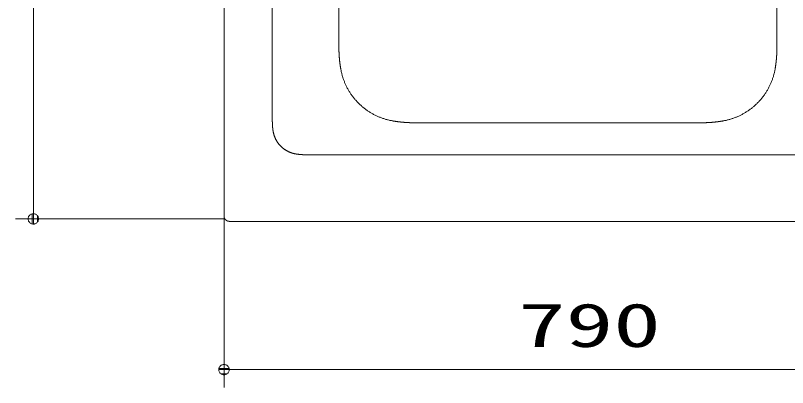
# Model space of a CAD drawing. Units: millimetres on the paper, scale 1:20. Extents: x -305 to 305, y -152 to 152.
# Drawn here: x -247.41 to -204.31, y 6.88 to 27.63 of the extents above; entities that cross this region are included whole.
import ezdxf
from ezdxf.enums import TextEntityAlignment as Align

# ---------------------------------------------------------------- set-up
doc = ezdxf.new("R2010")
doc.units = ezdxf.units.MM
doc.layers.add('0-1_0', color=7, linetype='Continuous', lineweight=9)
doc.layers.add('0-6_S1', color=7, linetype='Continuous', lineweight=9)
doc.styles.add('ＭＳ ゴシック', font='')
doc.styles.get('ＭＳ ゴシック').set_extended_font_data('MS Gothic')

# ---------------------------------------------------------------- blocks, each defined once
blk = doc.blocks.new('_DOTSMALL')
at = {"layer": '0-1_0'}
for p, q in [((0.0746, 0.1), (-0.0746, 0.1)), ((0.1223, -0.0248), (-0.1223, -0.0248))]:
    blk.add_line(p, q, dxfattribs=at)
for points in [[(0.125, 0), (0.124, 0.0157), (0.1211, 0.0311), (0.1162, 0.046), (0.1095, 0.0602), (0.1011, 0.0735), (0.0911, 0.0856), (0.0797, 0.0963), (0.067, 0.1055), (0.0532, 0.1131), (0.0386, 0.1189), (0.0234, 0.1228), (0.0078, 0.1248), (-0.0078, 0.1248), (-0.0234, 0.1228), (-0.0386, 0.1189), (-0.0532, 0.1131), (-0.067, 0.1055), (-0.0797, 0.0963), (-0.0911, 0.0856), (-0.1011, 0.0735), (-0.1095, 0.0602), (-0.1162, 0.046), (-0.1211, 0.0311), (-0.124, 0.0157), (-0.125, 0), (0, 0)], [(-0.125, 0), (-0.124, -0.0157), (-0.1211, -0.0311), (-0.1162, -0.046), (-0.1095, -0.0602), (-0.1011, -0.0735), (-0.0911, -0.0856), (-0.0797, -0.0963), (-0.067, -0.1055), (-0.0532, -0.1131), (-0.0386, -0.1189), (-0.0234, -0.1228), (-0.0078, -0.1248), (0.0078, -0.1248), (0.0234, -0.1228), (0.0386, -0.1189), (0.0532, -0.1131), (0.067, -0.1055), (0.0797, -0.0963), (0.0911, -0.0856), (0.1011, -0.0735), (0.1095, -0.0602), (0.1162, -0.046), (0.1211, -0.0311), (0.124, -0.0157), (0.125, 0), (0, 0)]]:
    blk.add_lwpolyline(points, close=True, dxfattribs=at)

msp = doc.modelspace()

# ---------------------------------------------------------------- linework, layer by layer
at = {"layer": '0-6_S1'}
for p, q in [((-246.411, 16.283), (-246.411, 71.283)), ((-235.768, 16.449), (-235.768, 71.119)), ((-233.071, 21.69), (-233.071, 43.783)), ((-229.354, 43.783), (-229.354, 25.858)), ((-204.903, 42.894), (-204.903, 25.858)), ((-225.141, 21.643), (-216.019, 21.643)), ((-209.117, 21.643), (-216.019, 21.643)), ((-231.24, 19.861), (-216.019, 19.861)), ((-203.851, 19.861), (-216.019, 19.861)), ((-235.768, 16.449), (-235.768, 6.875)), ((-235.768, 16.283), (-247.411, 16.283)), ((-196.575, 16.145), (-235.463, 16.145)), ((-196.27, 7.875), (-235.768, 7.875))]:
    msp.add_line(p, q, dxfattribs=at)
for points in [[(-229.354, 25.858), (-229.354, 25.846), (-229.354, 25.833), (-229.354, 25.821), (-229.354, 25.809), (-229.354, 25.797), (-229.354, 25.785), (-229.354, 25.773), (-229.354, 25.761), (-229.354, 25.749), (-229.353, 25.737), (-229.353, 25.725), (-229.353, 25.713), (-229.353, 25.701), (-229.352, 25.689), (-229.352, 25.677), (-229.352, 25.664), (-229.351, 25.652), (-229.351, 25.64), (-229.351, 25.628), (-229.35, 25.616), (-229.35, 25.604), (-229.35, 25.592), (-229.349, 25.58), (-229.349, 25.568), (-229.348, 25.556), (-229.348, 25.544), (-229.347, 25.532), (-229.346, 25.52), (-229.346, 25.508), (-229.345, 25.496), (-229.345, 25.484), (-229.344, 25.472), (-229.343, 25.459), (-229.343, 25.447), (-229.342, 25.435), (-229.341, 25.423), (-229.341, 25.411), (-229.34, 25.399), (-229.339, 25.387)], [(-204.94, 25.123), (-204.939, 25.135), (-204.937, 25.147), (-204.936, 25.159), (-204.935, 25.171), (-204.934, 25.183), (-204.933, 25.195), (-204.932, 25.207), (-204.931, 25.219), (-204.93, 25.231), (-204.929, 25.243), (-204.928, 25.255), (-204.927, 25.267), (-204.926, 25.279), (-204.925, 25.291), (-204.924, 25.303), (-204.923, 25.315), (-204.922, 25.327), (-204.921, 25.339), (-204.92, 25.351), (-204.919, 25.363), (-204.919, 25.375), (-204.918, 25.387), (-204.917, 25.399), (-204.916, 25.411), (-204.916, 25.423), (-204.915, 25.435), (-204.914, 25.447), (-204.913, 25.46), (-204.913, 25.472), (-204.912, 25.484), (-204.912, 25.496), (-204.911, 25.508), (-204.91, 25.52), (-204.91, 25.532), (-204.909, 25.544), (-204.909, 25.556), (-204.908, 25.568), (-204.908, 25.58), (-204.907, 25.592)], [(-204.907, 25.592), (-204.907, 25.604), (-204.907, 25.616), (-204.906, 25.628), (-204.906, 25.64), (-204.906, 25.652), (-204.905, 25.664), (-204.905, 25.677), (-204.905, 25.689), (-204.904, 25.701), (-204.904, 25.713), (-204.904, 25.725), (-204.904, 25.737), (-204.903, 25.749), (-204.903, 25.761), (-204.903, 25.773), (-204.903, 25.785), (-204.903, 25.797), (-204.903, 25.809), (-204.903, 25.821), (-204.903, 25.833), (-204.903, 25.846), (-204.903, 25.858)], [(-229.339, 25.387), (-229.338, 25.375), (-229.337, 25.363), (-229.337, 25.351), (-229.336, 25.339), (-229.335, 25.327), (-229.334, 25.315), (-229.333, 25.303), (-229.332, 25.291), (-229.331, 25.279), (-229.33, 25.267), (-229.329, 25.255), (-229.328, 25.243), (-229.327, 25.231), (-229.326, 25.219), (-229.325, 25.207), (-229.324, 25.195), (-229.323, 25.183), (-229.321, 25.171), (-229.32, 25.159), (-229.319, 25.147), (-229.318, 25.135), (-229.317, 25.123), (-229.315, 25.111), (-229.314, 25.099), (-229.313, 25.087), (-229.312, 25.075), (-229.31, 25.063), (-229.309, 25.051), (-229.307, 25.039), (-229.306, 25.027), (-229.305, 25.015), (-229.303, 25.003), (-229.302, 24.991), (-229.3, 24.979), (-229.299, 24.967), (-229.297, 24.955), (-229.296, 24.943), (-229.294, 24.931), (-229.293, 24.919)], [(-205.003, 24.656), (-205.001, 24.668), (-204.999, 24.68), (-204.997, 24.692), (-204.995, 24.704), (-204.993, 24.716), (-204.991, 24.728), (-204.989, 24.74), (-204.987, 24.752), (-204.985, 24.763), (-204.984, 24.775), (-204.982, 24.787), (-204.98, 24.799), (-204.978, 24.811), (-204.977, 24.823), (-204.975, 24.835), (-204.973, 24.847), (-204.971, 24.859), (-204.97, 24.871), (-204.968, 24.883), (-204.967, 24.895), (-204.965, 24.907), (-204.963, 24.919), (-204.962, 24.931), (-204.96, 24.943), (-204.959, 24.955), (-204.957, 24.967), (-204.956, 24.979), (-204.954, 24.991), (-204.953, 25.003), (-204.952, 25.015), (-204.95, 25.027), (-204.949, 25.039), (-204.947, 25.051), (-204.946, 25.063), (-204.945, 25.075), (-204.943, 25.087), (-204.942, 25.099), (-204.941, 25.111), (-204.94, 25.123)], [(-229.293, 24.919), (-229.291, 24.907), (-229.289, 24.895), (-229.288, 24.883), (-229.286, 24.871), (-229.284, 24.859), (-229.283, 24.847), (-229.281, 24.835), (-229.279, 24.823), (-229.278, 24.811), (-229.276, 24.799), (-229.274, 24.787), (-229.272, 24.775), (-229.27, 24.763), (-229.268, 24.752), (-229.267, 24.74), (-229.265, 24.728), (-229.263, 24.716), (-229.261, 24.704), (-229.259, 24.692), (-229.257, 24.68), (-229.255, 24.668), (-229.253, 24.656)], [(-229.253, 24.656), (-229.245, 24.613), (-229.237, 24.57), (-229.228, 24.527), (-229.219, 24.484), (-229.209, 24.441), (-229.199, 24.399), (-229.188, 24.356), (-229.177, 24.314), (-229.165, 24.271), (-229.153, 24.229), (-229.14, 24.187), (-229.126, 24.145), (-229.112, 24.104), (-229.098, 24.062), (-229.083, 24.021), (-229.067, 23.98), (-229.051, 23.939), (-229.035, 23.898), (-229.018, 23.858), (-229, 23.818), (-228.982, 23.778), (-228.964, 23.738), (-228.945, 23.698), (-228.925, 23.659), (-228.905, 23.62), (-228.885, 23.581), (-228.864, 23.542), (-228.843, 23.504), (-228.821, 23.466), (-228.799, 23.428), (-228.776, 23.391), (-228.752, 23.353), (-228.729, 23.316), (-228.705, 23.28), (-228.68, 23.243), (-228.655, 23.207), (-228.629, 23.172), (-228.603, 23.136), (-228.577, 23.101)], [(-205.292, 23.738), (-205.274, 23.778), (-205.256, 23.818), (-205.238, 23.858), (-205.221, 23.898), (-205.205, 23.939), (-205.189, 23.98), (-205.173, 24.021), (-205.158, 24.062), (-205.144, 24.104), (-205.13, 24.145), (-205.116, 24.187), (-205.103, 24.229), (-205.091, 24.271), (-205.079, 24.314), (-205.068, 24.356), (-205.057, 24.399), (-205.047, 24.441), (-205.037, 24.484), (-205.027, 24.527), (-205.019, 24.57), (-205.01, 24.613), (-205.003, 24.656)], [(-206.36, 22.421), (-206.326, 22.448), (-206.291, 22.475), (-206.257, 22.502), (-206.223, 22.53), (-206.19, 22.559), (-206.157, 22.588), (-206.124, 22.617), (-206.092, 22.647), (-206.06, 22.677), (-206.028, 22.707), (-205.997, 22.738), (-205.966, 22.769), (-205.935, 22.801), (-205.905, 22.833), (-205.876, 22.865), (-205.846, 22.898), (-205.817, 22.931), (-205.789, 22.964), (-205.761, 22.998), (-205.733, 23.032), (-205.706, 23.067), (-205.679, 23.101), (-205.653, 23.136), (-205.627, 23.172), (-205.601, 23.208), (-205.576, 23.244), (-205.552, 23.28), (-205.528, 23.317), (-205.504, 23.354), (-205.481, 23.391), (-205.458, 23.428), (-205.435, 23.466), (-205.414, 23.504), (-205.392, 23.542), (-205.371, 23.581), (-205.351, 23.62), (-205.331, 23.659), (-205.311, 23.698), (-205.292, 23.738)], [(-228.577, 23.101), (-228.55, 23.066), (-228.523, 23.032), (-228.495, 22.998), (-228.467, 22.964), (-228.439, 22.931), (-228.41, 22.898), (-228.381, 22.865), (-228.351, 22.833), (-228.321, 22.801), (-228.29, 22.769), (-228.26, 22.738), (-228.228, 22.707), (-228.197, 22.677), (-228.165, 22.647), (-228.132, 22.617), (-228.1, 22.588), (-228.067, 22.559), (-228.033, 22.53), (-227.999, 22.502), (-227.965, 22.475), (-227.931, 22.447), (-227.896, 22.421), (-227.861, 22.394), (-227.826, 22.368), (-227.79, 22.343), (-227.754, 22.318), (-227.717, 22.293), (-227.681, 22.269), (-227.644, 22.245), (-227.607, 22.222), (-227.569, 22.199), (-227.531, 22.177), (-227.493, 22.155), (-227.455, 22.134), (-227.416, 22.113), (-227.377, 22.093), (-227.338, 22.073), (-227.299, 22.053), (-227.259, 22.034)], [(-207.916, 21.745), (-207.873, 21.753), (-207.83, 21.761), (-207.787, 21.77), (-207.744, 21.779), (-207.701, 21.789), (-207.658, 21.799), (-207.616, 21.81), (-207.573, 21.821), (-207.531, 21.833), (-207.489, 21.846), (-207.447, 21.859), (-207.405, 21.872), (-207.363, 21.886), (-207.322, 21.9), (-207.281, 21.915), (-207.239, 21.931), (-207.199, 21.947), (-207.158, 21.963), (-207.117, 21.98), (-207.077, 21.998), (-207.037, 22.016), (-206.997, 22.034), (-206.958, 22.053), (-206.918, 22.073), (-206.879, 22.093), (-206.84, 22.113), (-206.802, 22.134), (-206.763, 22.155), (-206.725, 22.177), (-206.687, 22.2), (-206.65, 22.222), (-206.613, 22.246), (-206.576, 22.269), (-206.539, 22.293), (-206.503, 22.318), (-206.467, 22.343), (-206.431, 22.368), (-206.395, 22.394), (-206.36, 22.421)], [(-227.259, 22.034), (-227.219, 22.016), (-227.179, 21.998), (-227.139, 21.98), (-227.099, 21.963), (-227.058, 21.947), (-227.017, 21.931), (-226.976, 21.915), (-226.935, 21.9), (-226.893, 21.886), (-226.852, 21.872), (-226.81, 21.859), (-226.768, 21.846), (-226.726, 21.833), (-226.683, 21.821), (-226.641, 21.81), (-226.598, 21.799), (-226.556, 21.789), (-226.513, 21.779), (-226.47, 21.77), (-226.427, 21.761), (-226.384, 21.753), (-226.341, 21.745)], [(-233.07, 21.69), (-233.07, 21.685), (-233.07, 21.679), (-233.07, 21.674), (-233.07, 21.668), (-233.07, 21.662), (-233.07, 21.657), (-233.07, 21.651), (-233.07, 21.646), (-233.07, 21.64), (-233.07, 21.634), (-233.07, 21.629), (-233.07, 21.623), (-233.069, 21.618), (-233.069, 21.612), (-233.069, 21.606), (-233.069, 21.601), (-233.069, 21.595), (-233.069, 21.59), (-233.068, 21.584), (-233.068, 21.579), (-233.068, 21.573), (-233.068, 21.567), (-233.068, 21.562), (-233.067, 21.556), (-233.067, 21.551), (-233.067, 21.545), (-233.067, 21.54), (-233.066, 21.534), (-233.066, 21.528), (-233.066, 21.523), (-233.065, 21.517), (-233.065, 21.512), (-233.065, 21.506), (-233.065, 21.5), (-233.064, 21.495), (-233.064, 21.489), (-233.063, 21.484), (-233.063, 21.478), (-233.063, 21.473)], [(-226.341, 21.745), (-226.329, 21.743), (-226.317, 21.741), (-226.305, 21.739), (-226.293, 21.737), (-226.281, 21.735), (-226.269, 21.734), (-226.258, 21.732), (-226.246, 21.73), (-226.234, 21.728), (-226.222, 21.726), (-226.21, 21.724), (-226.198, 21.723), (-226.186, 21.721), (-226.174, 21.719), (-226.162, 21.717), (-226.15, 21.716), (-226.138, 21.714), (-226.126, 21.712), (-226.114, 21.711), (-226.102, 21.709), (-226.09, 21.707), (-226.078, 21.706), (-226.067, 21.704), (-226.055, 21.703), (-226.043, 21.701), (-226.031, 21.7), (-226.019, 21.698), (-226.007, 21.697), (-225.995, 21.695), (-225.983, 21.694), (-225.971, 21.692), (-225.959, 21.691), (-225.947, 21.69), (-225.935, 21.688), (-225.923, 21.687), (-225.911, 21.686), (-225.899, 21.684), (-225.887, 21.683), (-225.875, 21.682)], [(-225.875, 21.682), (-225.863, 21.68), (-225.851, 21.679), (-225.839, 21.678), (-225.827, 21.677), (-225.815, 21.676), (-225.803, 21.675), (-225.791, 21.673), (-225.779, 21.672), (-225.767, 21.671), (-225.755, 21.67), (-225.743, 21.669), (-225.731, 21.668), (-225.719, 21.667), (-225.707, 21.666), (-225.695, 21.665), (-225.683, 21.664), (-225.671, 21.663), (-225.659, 21.662), (-225.647, 21.662), (-225.635, 21.661), (-225.623, 21.66), (-225.611, 21.659), (-225.598, 21.658), (-225.586, 21.657), (-225.574, 21.657), (-225.562, 21.656), (-225.55, 21.655), (-225.538, 21.655), (-225.526, 21.654), (-225.514, 21.653), (-225.502, 21.653), (-225.49, 21.652), (-225.478, 21.651), (-225.466, 21.651), (-225.454, 21.65), (-225.442, 21.65), (-225.43, 21.649), (-225.418, 21.649), (-225.406, 21.648)], [(-225.406, 21.648), (-225.394, 21.648), (-225.382, 21.647), (-225.37, 21.647), (-225.358, 21.647), (-225.346, 21.646), (-225.333, 21.646), (-225.321, 21.646), (-225.309, 21.645), (-225.297, 21.645), (-225.285, 21.645), (-225.273, 21.644), (-225.261, 21.644), (-225.249, 21.644), (-225.237, 21.644), (-225.225, 21.644), (-225.213, 21.644), (-225.201, 21.643), (-225.189, 21.643), (-225.177, 21.643), (-225.165, 21.643), (-225.153, 21.643), (-225.141, 21.643)], [(-209.117, 21.643), (-209.105, 21.643), (-209.092, 21.643), (-209.08, 21.643), (-209.068, 21.643), (-209.056, 21.643), (-209.044, 21.644), (-209.032, 21.644), (-209.02, 21.644), (-209.008, 21.644), (-208.996, 21.644), (-208.984, 21.644), (-208.972, 21.645), (-208.96, 21.645), (-208.948, 21.645), (-208.936, 21.646), (-208.924, 21.646), (-208.912, 21.646), (-208.899, 21.647), (-208.887, 21.647), (-208.875, 21.647), (-208.863, 21.648), (-208.851, 21.648), (-208.839, 21.649), (-208.827, 21.649), (-208.815, 21.65), (-208.803, 21.65), (-208.791, 21.651), (-208.779, 21.651), (-208.767, 21.652), (-208.755, 21.653), (-208.743, 21.653), (-208.731, 21.654), (-208.719, 21.655), (-208.707, 21.655), (-208.695, 21.656), (-208.683, 21.657), (-208.67, 21.657), (-208.658, 21.658), (-208.646, 21.659)], [(-208.646, 21.659), (-208.634, 21.66), (-208.622, 21.661), (-208.61, 21.662), (-208.598, 21.662), (-208.586, 21.663), (-208.574, 21.664), (-208.562, 21.665), (-208.55, 21.666), (-208.538, 21.667), (-208.526, 21.668), (-208.514, 21.669), (-208.502, 21.67), (-208.49, 21.671), (-208.478, 21.672), (-208.466, 21.673), (-208.454, 21.675), (-208.442, 21.676), (-208.43, 21.677), (-208.418, 21.678), (-208.406, 21.679), (-208.394, 21.68), (-208.382, 21.682), (-208.37, 21.683), (-208.358, 21.684), (-208.346, 21.686), (-208.334, 21.687), (-208.322, 21.688), (-208.31, 21.69), (-208.298, 21.691), (-208.286, 21.692), (-208.274, 21.694), (-208.262, 21.695), (-208.25, 21.697), (-208.238, 21.698), (-208.226, 21.7), (-208.214, 21.701), (-208.202, 21.703), (-208.19, 21.704), (-208.178, 21.706)], [(-208.178, 21.706), (-208.166, 21.707), (-208.154, 21.709), (-208.142, 21.711), (-208.13, 21.712), (-208.118, 21.714), (-208.107, 21.716), (-208.095, 21.717), (-208.083, 21.719), (-208.071, 21.721), (-208.059, 21.723), (-208.047, 21.724), (-208.035, 21.726), (-208.023, 21.728), (-208.011, 21.73), (-207.999, 21.732), (-207.987, 21.734), (-207.975, 21.735), (-207.963, 21.737), (-207.951, 21.739), (-207.94, 21.741), (-207.928, 21.743), (-207.916, 21.745), (-207.916, 21.745)], [(-233.063, 21.473), (-233.062, 21.467), (-233.062, 21.461), (-233.061, 21.456), (-233.061, 21.45), (-233.061, 21.445), (-233.06, 21.439), (-233.06, 21.434), (-233.059, 21.428), (-233.059, 21.422), (-233.058, 21.417), (-233.058, 21.411), (-233.057, 21.406), (-233.057, 21.4), (-233.056, 21.395), (-233.056, 21.389), (-233.055, 21.384), (-233.055, 21.378), (-233.054, 21.372), (-233.053, 21.367), (-233.053, 21.361), (-233.052, 21.356), (-233.052, 21.35), (-233.051, 21.345), (-233.05, 21.339), (-233.05, 21.334), (-233.049, 21.328), (-233.048, 21.322), (-233.048, 21.317), (-233.047, 21.311), (-233.046, 21.306), (-233.046, 21.3), (-233.045, 21.295), (-233.044, 21.289), (-233.043, 21.284), (-233.043, 21.278), (-233.042, 21.273), (-233.041, 21.267), (-233.04, 21.262), (-233.04, 21.256)], [(-233.04, 21.256), (-233.039, 21.25), (-233.038, 21.245), (-233.037, 21.239), (-233.036, 21.234), (-233.036, 21.228), (-233.035, 21.223), (-233.034, 21.217), (-233.033, 21.212), (-233.032, 21.206), (-233.031, 21.201), (-233.03, 21.195), (-233.029, 21.19), (-233.028, 21.184), (-233.028, 21.179), (-233.027, 21.173), (-233.026, 21.168), (-233.025, 21.162), (-233.024, 21.157), (-233.023, 21.151), (-233.022, 21.146), (-233.021, 21.14), (-233.02, 21.135), (-233.016, 21.117), (-233.013, 21.099), (-233.009, 21.081), (-233.005, 21.063), (-233, 21.045), (-232.996, 21.027), (-232.991, 21.009), (-232.986, 20.992), (-232.981, 20.974), (-232.975, 20.956), (-232.97, 20.939), (-232.964, 20.921), (-232.958, 20.904), (-232.952, 20.887), (-232.945, 20.869), (-232.939, 20.852), (-232.932, 20.835)], [(-232.932, 20.835), (-232.925, 20.818), (-232.917, 20.801), (-232.91, 20.784), (-232.902, 20.768), (-232.894, 20.751), (-232.886, 20.734), (-232.878, 20.718), (-232.87, 20.702), (-232.861, 20.685), (-232.852, 20.669), (-232.843, 20.653), (-232.834, 20.637), (-232.824, 20.622), (-232.815, 20.606), (-232.805, 20.59), (-232.795, 20.575), (-232.785, 20.56), (-232.774, 20.545), (-232.764, 20.529), (-232.753, 20.515), (-232.742, 20.5), (-232.731, 20.485), (-232.72, 20.47), (-232.708, 20.456), (-232.696, 20.442), (-232.685, 20.428), (-232.673, 20.414), (-232.661, 20.4), (-232.648, 20.386), (-232.636, 20.373), (-232.623, 20.359), (-232.61, 20.346), (-232.597, 20.333), (-232.584, 20.32), (-232.571, 20.307), (-232.558, 20.295), (-232.544, 20.282), (-232.53, 20.27), (-232.516, 20.258)], [(-232.516, 20.258), (-232.502, 20.246), (-232.488, 20.234), (-232.474, 20.223), (-232.46, 20.211), (-232.445, 20.2), (-232.43, 20.189), (-232.415, 20.178), (-232.401, 20.167), (-232.385, 20.157), (-232.37, 20.146), (-232.355, 20.136), (-232.339, 20.126), (-232.324, 20.116), (-232.308, 20.107), (-232.292, 20.097), (-232.276, 20.088), (-232.26, 20.079), (-232.244, 20.07), (-232.228, 20.062), (-232.212, 20.053), (-232.195, 20.045), (-232.179, 20.037), (-232.162, 20.029), (-232.145, 20.021), (-232.128, 20.014), (-232.112, 20.007), (-232.095, 20), (-232.077, 19.993), (-232.06, 19.986), (-232.043, 19.98), (-232.026, 19.974), (-232.008, 19.968), (-231.991, 19.962), (-231.973, 19.956), (-231.956, 19.951), (-231.938, 19.946), (-231.92, 19.941), (-231.903, 19.936), (-231.885, 19.931)], [(-231.885, 19.931), (-231.867, 19.927), (-231.849, 19.923), (-231.831, 19.919), (-231.813, 19.915), (-231.795, 19.912), (-231.789, 19.911), (-231.784, 19.91), (-231.778, 19.909), (-231.773, 19.908), (-231.767, 19.907), (-231.762, 19.906), (-231.756, 19.905), (-231.751, 19.904), (-231.745, 19.903), (-231.74, 19.902), (-231.734, 19.901), (-231.729, 19.9), (-231.723, 19.9), (-231.718, 19.899), (-231.712, 19.898), (-231.707, 19.897), (-231.701, 19.896), (-231.696, 19.895), (-231.69, 19.895), (-231.685, 19.894), (-231.679, 19.893), (-231.674, 19.892), (-231.668, 19.891), (-231.663, 19.891), (-231.657, 19.89), (-231.652, 19.889), (-231.646, 19.888), (-231.641, 19.888), (-231.635, 19.887), (-231.63, 19.886), (-231.624, 19.885), (-231.619, 19.885), (-231.613, 19.884), (-231.607, 19.883)], [(-231.607, 19.883), (-231.602, 19.883), (-231.596, 19.882), (-231.591, 19.881), (-231.585, 19.881), (-231.58, 19.88), (-231.574, 19.879), (-231.569, 19.879), (-231.563, 19.878), (-231.558, 19.878), (-231.552, 19.877), (-231.546, 19.876), (-231.541, 19.876), (-231.535, 19.875), (-231.53, 19.875), (-231.524, 19.874), (-231.519, 19.874), (-231.513, 19.873), (-231.508, 19.873), (-231.502, 19.872), (-231.497, 19.872), (-231.491, 19.871), (-231.485, 19.871), (-231.48, 19.87), (-231.474, 19.87), (-231.469, 19.87), (-231.463, 19.869), (-231.458, 19.869), (-231.452, 19.868), (-231.446, 19.868), (-231.441, 19.868), (-231.435, 19.867), (-231.43, 19.867), (-231.424, 19.866), (-231.419, 19.866), (-231.413, 19.866), (-231.408, 19.866), (-231.402, 19.865), (-231.396, 19.865), (-231.391, 19.865)], [(-231.391, 19.865), (-231.385, 19.864), (-231.38, 19.864), (-231.374, 19.864), (-231.369, 19.864), (-231.363, 19.863), (-231.357, 19.863), (-231.352, 19.863), (-231.346, 19.863), (-231.341, 19.863), (-231.335, 19.862), (-231.33, 19.862), (-231.324, 19.862), (-231.318, 19.862), (-231.313, 19.862), (-231.307, 19.862), (-231.302, 19.861), (-231.296, 19.861), (-231.291, 19.861), (-231.285, 19.861), (-231.279, 19.861), (-231.274, 19.861), (-231.268, 19.861), (-231.263, 19.861), (-231.257, 19.861), (-231.251, 19.861), (-231.246, 19.861), (-231.24, 19.861)], [(-235.768, 16.449), (-235.768, 16.444), (-235.768, 16.44), (-235.767, 16.435), (-235.767, 16.43), (-235.767, 16.425), (-235.766, 16.421), (-235.766, 16.416), (-235.765, 16.411), (-235.765, 16.406), (-235.764, 16.402), (-235.763, 16.397), (-235.763, 16.392), (-235.762, 16.387), (-235.761, 16.383), (-235.76, 16.378), (-235.758, 16.373), (-235.757, 16.369), (-235.756, 16.364), (-235.755, 16.36), (-235.753, 16.355), (-235.752, 16.35), (-235.75, 16.346), (-235.748, 16.341), (-235.747, 16.337), (-235.745, 16.333), (-235.743, 16.328), (-235.741, 16.324), (-235.739, 16.319), (-235.737, 16.315), (-235.735, 16.311), (-235.733, 16.307), (-235.73, 16.302), (-235.728, 16.298), (-235.726, 16.294), (-235.723, 16.29), (-235.721, 16.286), (-235.718, 16.282), (-235.715, 16.278), (-235.713, 16.274)], [(-235.713, 16.274), (-235.71, 16.27), (-235.707, 16.266), (-235.704, 16.262), (-235.701, 16.259), (-235.698, 16.255), (-235.695, 16.251), (-235.692, 16.248), (-235.689, 16.244), (-235.685, 16.241), (-235.682, 16.237), (-235.679, 16.234), (-235.675, 16.23), (-235.672, 16.227), (-235.668, 16.224), (-235.665, 16.221), (-235.661, 16.218), (-235.657, 16.214), (-235.654, 16.211), (-235.65, 16.209), (-235.646, 16.206), (-235.642, 16.203), (-235.638, 16.2), (-235.634, 16.197), (-235.63, 16.195), (-235.626, 16.192), (-235.622, 16.19), (-235.618, 16.187), (-235.614, 16.185), (-235.61, 16.182), (-235.606, 16.18), (-235.602, 16.178), (-235.597, 16.176), (-235.593, 16.174), (-235.589, 16.172), (-235.584, 16.17), (-235.58, 16.168), (-235.575, 16.166), (-235.571, 16.164), (-235.566, 16.163)], [(-235.566, 16.163), (-235.562, 16.161), (-235.557, 16.16), (-235.553, 16.158), (-235.548, 16.157), (-235.544, 16.156), (-235.539, 16.154), (-235.534, 16.153), (-235.53, 16.152), (-235.525, 16.151), (-235.52, 16.15), (-235.515, 16.149), (-235.511, 16.149), (-235.506, 16.148), (-235.501, 16.147), (-235.496, 16.147), (-235.492, 16.146), (-235.487, 16.146), (-235.482, 16.146), (-235.477, 16.145), (-235.473, 16.145), (-235.468, 16.145), (-235.463, 16.145)]]:
    msp.add_lwpolyline(points, dxfattribs=at)

# ---------------------------------------------------------------- block references
at = {"layer": '0-6_S1', "xscale": 2.32, "yscale": 2.32}
for p, rotation in [((-246.411, 16.283), 270), ((-235.768, 7.875), 180)]:
    msp.add_blockref('_DOTSMALL', p, dxfattribs=dict(at, rotation=rotation))

# ---------------------------------------------------------------- texts
at = {"layer": '0-6_S1', "style": 'ＭＳ ゴシック', "width": 1.6}
msp.add_text('790', height=2.441, dxfattribs=at).set_placement((-219.353, 8.405), align=Align.BOTTOM_LEFT)

doc.saveas('drawing.dxf')
